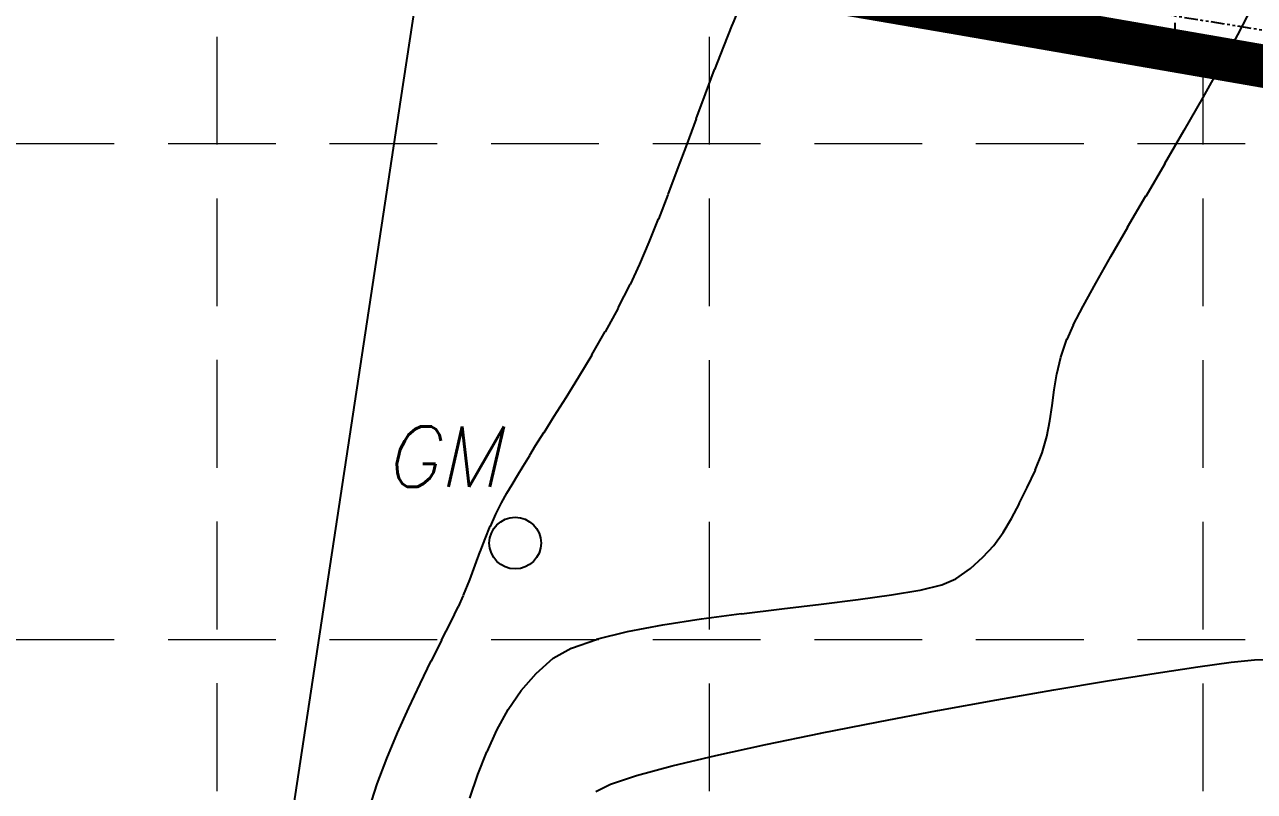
# Model space of a CAD drawing. Header units: inches. Extents: x 6967 to 7890, y 13663 to 15138.
# Drawn here: x 7074.9 to 7132, y 14094.4 to 14130 of the extents above; entities that cross this region are included whole.
import ezdxf
from ezdxf.enums import TextEntityAlignment as Align

# ---------------------------------------------------------------- set-up
doc = ezdxf.new("R2010")
doc.units = ezdxf.units.IN
doc.header["$MEASUREMENT"] = 0
for name, pattern in [('DASHED', [0.75, 0.5, -0.25]), ('HIDDEN', [0.375, 0.25, -0.125]), ('xGWI003pt$0$PHANTOM2', [1.25, 0.625, -0.125, 0.125, -0.125, 0.125, -0.125])]:
    doc.linetypes.add(name, pattern=pattern)
for name, color, linetype in [('EC', 35, 'Continuous'), ('GRID', 254, 'HIDDEN'), ('LIMITS OF DISTURBANCE', 1, 'HIDDEN'), ('PC', 35, 'Continuous'), ('V-ROAD-BACK-P', 2, 'Continuous'), ('xGWI003pt$0$C-BNDY-E', 3, 'xGWI003pt$0$PHANTOM2'), ('xGWI003pt$0$GM', 15, 'Continuous')]:
    doc.layers.add(name, color=color, linetype=linetype)
doc.styles.add('xGWI003pt$0$ROMANS', font='romans.shx', dxfattribs={"oblique": 13, "height": 2.4})

msp = doc.modelspace()

# ---------------------------------------------------------------- linework, layer by layer
at = {"layer": 'EC', "color": 35, "extrusion": (0.92236, -0.386331, 0), "elevation": 1097.097}
msp.add_lwpolyline([(15778.901, 676), (15780.028, 676)], dxfattribs=at)
at = {"layer": 'EC', "color": 35}
for points, elevation in [([(7131.247, 14129.522), (7131.93, 14130.835)], 675), ([(7106.968, 14127.902), (7107.384, 14128.979)], 676), ([(7128.761, 14125.084), (7129.638, 14126.614)], 675), ([(7105.684, 14124.439), (7106.117, 14125.616)], 676), ([(7105.247, 14123.261), (7105.684, 14124.439)], 676), ([(7126.988, 14122.038), (7127.869, 14123.548)], 675), ([(7104.369, 14120.97), (7104.809, 14122.1)], 676), ([(7124.656, 14117.999), (7125.356, 14119.231)], 675), ([(7103.057, 14117.936), (7103.492, 14118.872)], 676), ([(7123.036, 14114.558), (7123.315, 14115.39)], 675), ([(7100.663, 14113.644), (7101.28, 14114.671)], 676), ([(7122.632, 14112.319), (7122.728, 14113.039)], 675), ([(7122.529, 14111.604), (7122.632, 14112.319)], 675), ([(7099.046, 14111.069), (7099.524, 14111.82)], 676), ([(7122.171, 14110.118), (7122.386, 14110.876)], 675), ([(7098.084, 14109.506), (7098.383, 14110.006)], 676), ([(7121.849, 14109.314), (7122.171, 14110.118)], 675), ([(7097.814, 14109.068), (7098.084, 14109.506)], 676), ([(7097.562, 14108.66), (7097.814, 14109.068)], 676), ([(7097.318, 14108.249), (7097.562, 14108.66)], 676), ([(7096.806, 14107.283), (7097.069, 14107.801)], 676), ([(7120.354, 14106.429), (7120.747, 14107.072)], 675), ([(7119.918, 14105.831), (7120.354, 14106.429)], 675), ([(7096.086, 14105.536), (7096.314, 14106.136)], 676), ([(7119.42, 14105.275), (7119.918, 14105.831)], 675), ([(7095.598, 14104.234), (7095.853, 14104.905)], 676), ([(7118.161, 14104.273), (7118.84, 14104.756)], 675), ([(7115.181, 14103.53), (7116.493, 14103.756)], 675), ([(7110.085, 14102.89), (7111.914, 14103.105)], 675), ([(7111.914, 14103.105), (7113.634, 14103.316)], 675), ([(7094.717, 14102.272), (7095.062, 14102.976)], 676), ([(7094.293, 14101.427), (7094.717, 14102.272)], 676), ([(7100.317, 14101.061), (7101.488, 14101.469)], 675), ([(7098.678, 14099.892), (7099.475, 14100.594)], 675), ([(7097.985, 14099.095), (7098.678, 14099.892)], 675), ([(7125.203, 14099.544), (7127.455, 14099.906)], 674), ([(7092.765, 14098.291), (7093.295, 14099.412)], 676), ([(7120.057, 14098.662), (7122.711, 14099.126)], 674), ([(7122.711, 14099.126), (7125.203, 14099.544)], 674), ([(7117.317, 14098.165), (7120.057, 14098.662)], 674), ([(7111.884, 14097.117), (7114.567, 14097.646)], 674), ([(7091.304, 14094.762), (7091.748, 14095.941)], 676), ([(7104.997, 14095.594), (7107.022, 14096.08)], 674), ([(7095.604, 14094.101), (7095.981, 14095.195)], 675)]:
    msp.add_lwpolyline(points, dxfattribs=dict(at, elevation=elevation))
at = {"layer": 'EC', "color": 35, "extrusion": (0.927306, -0.374304, 0), "elevation": 1302.193}
msp.add_lwpolyline([(15762.21, 676), (15763.3, 676)], dxfattribs=at)
at = {"layer": 'EC', "color": 35, "extrusion": (0.878161, -0.478366, 0), "elevation": -496.699}
msp.add_lwpolyline([(15817.721, 675), (15819.336, 675)], dxfattribs=at)
at = {"layer": 'EC', "color": 35, "extrusion": (0.871904, -0.489678, 0), "elevation": -701.132}
msp.add_lwpolyline([(15808.269, 675), (15809.978, 675)], dxfattribs=at)
at = {"layer": 'EC', "color": 35, "extrusion": (0.936205, -0.351455, 0), "elevation": 1688.25}
msp.add_lwpolyline([(15723.186, 676), (15724.39, 676)], dxfattribs=at)
at = {"layer": 'EC', "color": 35, "extrusion": (0.938013, -0.3466, 0), "elevation": 1769.686}
msp.add_lwpolyline([(15712.992, 676), (15714.229, 676)], dxfattribs=at)
at = {"layer": 'EC', "color": 35, "extrusion": (0.864932, -0.501889, 0), "elevation": -923.339}
msp.add_lwpolyline([(15793.308, 675), (15795.084, 675)], dxfattribs=at)
at = {"layer": 'EC', "color": 35, "extrusion": (0.935578, -0.35312, 0), "elevation": 1660.3}
msp.add_lwpolyline([(15721.177, 676), (15722.419, 676)], dxfattribs=at)
at = {"layer": 'EC', "color": 35, "extrusion": (0.863737, -0.503943, 0), "elevation": -960.867}
msp.add_lwpolyline([(15787.642, 675), (15789.321, 675)], dxfattribs=at)
at = {"layer": 'EC', "color": 35, "extrusion": (0.926493, -0.376313, 0), "elevation": 1268.238}
msp.add_lwpolyline([(15755.273, 676), (15756.441, 676)], dxfattribs=at)
at = {"layer": 'EC', "color": 35, "extrusion": (0.865422, -0.501043, 0), "elevation": -907.904}
msp.add_lwpolyline([(15789.208, 675), (15790.776, 675)], dxfattribs=at)
at = {"layer": 'EC', "color": 35, "extrusion": (0.918456, -0.395522, 0), "elevation": 939.917}
msp.add_lwpolyline([(15777.157, 676), (15778.264, 676)], dxfattribs=at)
at = {"layer": 'EC', "color": 35, "extrusion": (0.891019, -0.453966, 0), "elevation": -80.111}
msp.add_lwpolyline([(15802.666, 676), (15803.895, 676)], dxfattribs=at)
at = {"layer": 'EC', "color": 35, "extrusion": (0.876031, -0.482255, 0), "elevation": -567.058}
msp.add_lwpolyline([(15802.48, 675), (15803.704, 675)], dxfattribs=at)
at = {"layer": 'EC', "color": 35, "extrusion": (0.877218, -0.480093, 0), "elevation": -546.952}
msp.add_lwpolyline([(15792.152, 676), (15793.401, 676)], dxfattribs=at)
at = {"layer": 'EC', "color": 35, "extrusion": (0.888294, -0.459275, 0), "elevation": -155.289}
msp.add_lwpolyline([(15810.897, 675), (15811.888, 675)], dxfattribs=at)
at = {"layer": 'EC', "color": 35, "extrusion": (0.866092, -0.499885, 0), "elevation": -905.36}
msp.add_lwpolyline([(15774.424, 676), (15775.663, 676)], dxfattribs=at)
at = {"layer": 'EC', "color": 35, "extrusion": (0.911829, -0.410571, 0), "elevation": 699.88}
msp.add_lwpolyline([(15795.443, 675), (15796.162, 675)], dxfattribs=at)
at = {"layer": 'EC', "color": 35, "extrusion": (0.973065, -0.23053, 0), "elevation": 3677.35}
msp.add_lwpolyline([(15375.659, 675), (15376.459, 675)], dxfattribs=at)
at = {"layer": 'EC', "color": 35, "extrusion": (0.850487, -0.525996, 0), "elevation": -1384.701}
msp.add_lwpolyline([(15737.265, 676), (15738.391, 676)], dxfattribs=at)
at = {"layer": 'EC', "color": 35, "extrusion": (0.98631, -0.1649, 0), "elevation": 4697.973}
msp.add_lwpolyline([(15094.376, 675), (15095.126, 675)], dxfattribs=at)
at = {"layer": 'EC', "color": 35, "extrusion": (0.845812, -0.533481, 0), "elevation": -1523.528}
msp.add_lwpolyline([(15723.408, 676), (15724.432, 676)], dxfattribs=at)
at = {"layer": 'EC', "color": 35, "extrusion": (0.981402, -0.191961, 0), "elevation": 4281.183}
msp.add_lwpolyline([(15215.672, 675), (15216.414, 675)], dxfattribs=at)
at = {"layer": 'EC', "color": 35, "extrusion": (0.845, -0.534766, 0), "elevation": -1547.432}
msp.add_lwpolyline([(15719.459, 676), (15720.184, 676)], dxfattribs=at)
at = {"layer": 'EC', "color": 35, "extrusion": (0.853544, -0.52102, 0), "elevation": -1292.817}
msp.add_lwpolyline([(15741.917, 676), (15742.445, 676)], dxfattribs=at)
at = {"layer": 'EC', "color": 35, "extrusion": (0.90666, -0.421863, 0), "elevation": 504.901}
msp.add_lwpolyline([(15795.903, 675), (15796.789, 675)], dxfattribs=at)
at = {"layer": 'EC', "color": 35, "extrusion": (0.874678, -0.484704, 0), "elevation": -630.461}
msp.add_lwpolyline([(15779.764, 676), (15780.276, 676)], dxfattribs=at)
at = {"layer": 'EC', "color": 35, "extrusion": (0.900066, -0.435754, 0), "elevation": 261.949}
msp.add_lwpolyline([(15800.971, 675), (15801.8, 675)], dxfattribs=at)
at = {"layer": 'EC', "color": 35, "extrusion": (0.883454, -0.468518, 0), "elevation": -318.572}
msp.add_lwpolyline([(15799.146, 675), (15799.931, 675)], dxfattribs=at)
at = {"layer": 'EC', "color": 35, "extrusion": (0.910483, -0.413546, 0), "elevation": 627.52}
msp.add_lwpolyline([(15778.677, 676), (15779.3, 676)], dxfattribs=at)
at = {"layer": 'EC', "color": 35, "extrusion": (0.926617, -0.376007, 0), "elevation": 1271.558}
msp.add_lwpolyline([(15739.247, 676), (15739.872, 676)], dxfattribs=at)
at = {"layer": 'EC', "color": 35, "extrusion": (0.937748, -0.347316, 0), "elevation": 1755.256}
msp.add_lwpolyline([(15691.352, 676), (15692.025, 676)], dxfattribs=at)
at = {"layer": 'EC', "color": 35, "extrusion": (0.666492, -0.745512, 0), "elevation": -5770.624}
msp.add_lwpolyline([(14707.887, 675), (14708.664, 675)], dxfattribs=at)
at = {"layer": 'EC', "color": 35, "extrusion": (0.927175, -0.374628, 0), "elevation": 1295.022}
msp.add_lwpolyline([(15734.53, 676), (15735.306, 676)], dxfattribs=at)
at = {"layer": 'EC', "color": 35, "extrusion": (-0.384009, 0.92333, 0), "elevation": 10289.456}
msp.add_lwpolyline([(-11987.862, 675), (-11988.57, 675)], dxfattribs=at)
at = {"layer": 'EC', "color": 35, "extrusion": (0.234622, -0.972087, 0), "elevation": -12040.384}
msp.add_lwpolyline([(10226.903, 675), (10227.946, 675)], dxfattribs=at)
at = {"layer": 'EC', "color": 35, "extrusion": (0.910158, -0.414261, 0), "elevation": 615.324}
msp.add_lwpolyline([(15775.145, 676), (15775.737, 676)], dxfattribs=at)
at = {"layer": 'EC', "color": 35, "extrusion": (0.137195, -0.990544, 0), "elevation": -12994.005}
msp.add_lwpolyline([(8981.266, 675), (8982.828, 675)], dxfattribs=at)
at = {"layer": 'EC', "color": 35, "extrusion": (0.153138, -0.988205, 0), "elevation": -12847.825}
msp.add_lwpolyline([(9180.334, 675), (9182.138, 675)], dxfattribs=at)
at = {"layer": 'EC', "color": 35, "extrusion": (0.132128, -0.991233, 0), "elevation": -13039.826}
msp.add_lwpolyline([(8907.369, 675), (8909.246, 675)], dxfattribs=at)
at = {"layer": 'EC', "color": 35, "extrusion": (0.120492, -0.992714, 0), "elevation": -13143.43}
msp.add_lwpolyline([(8755.681, 675), (8757.571, 675)], dxfattribs=at)
at = {"layer": 'EC', "color": 35, "extrusion": (0.18691, -0.982377, 0), "elevation": -12525.707}
msp.add_lwpolyline([(9613.517, 675), (9615.187, 675)], dxfattribs=at)
at = {"layer": 'EC', "color": 35, "extrusion": (0.894347, -0.447375, 0), "elevation": 36.138}
msp.add_lwpolyline([(15784.296, 676), (15785.37, 676)], dxfattribs=at)
at = {"layer": 'EC', "color": 35, "extrusion": (0.240543, -0.970639, 0), "elevation": -11979.221}
msp.add_lwpolyline([(10284.981, 675), (10286.462, 675)], dxfattribs=at)
at = {"layer": 'EC', "color": 35, "extrusion": (0.48577, -0.874087, 0), "elevation": -8876.436}
msp.add_lwpolyline([(13055.197, 675), (13056.16, 675)], dxfattribs=at)
at = {"layer": 'EC', "color": 35, "extrusion": (0.89792, -0.440159, 0), "elevation": 163.227}
msp.add_lwpolyline([(15782.32, 676), (15783.493, 676)], dxfattribs=at)
at = {"layer": 'EC', "color": 35, "extrusion": (0.148934, -0.988847, 0), "elevation": -12881.129}
msp.add_lwpolyline([(9147.922, 674), (9149.882, 674)], dxfattribs=at)
at = {"layer": 'EC', "color": 35, "extrusion": (0.134937, -0.990854, 0), "elevation": -13009.216}
msp.add_lwpolyline([(8966.833, 674), (8968.394, 674)], dxfattribs=at)
at = {"layer": 'EC', "color": 35, "extrusion": (0.10817, -0.994132, 0), "elevation": -13246.318}
msp.add_lwpolyline([(8614.34, 674), (8615.425, 674)], dxfattribs=at)
at = {"layer": 'EC', "color": 35, "extrusion": (0.022745, -0.999741, 0), "elevation": -13934.661}
msp.add_lwpolyline([(7450.887, 674), (7451.422, 674)], dxfattribs=at)
at = {"layer": 'EC', "color": 35, "extrusion": (0.82509, -0.565002, 0), "elevation": -2109.537}
msp.add_lwpolyline([(15642.326, 675), (15643.392, 675)], dxfattribs=at)
at = {"layer": 'EC', "color": 35, "extrusion": (0.912263, -0.409606, 0), "elevation": 695.723}
msp.add_lwpolyline([(15765.304, 676), (15766.581, 676)], dxfattribs=at)
at = {"layer": 'EC', "color": 35, "extrusion": (0.875181, -0.483795, 0), "elevation": -609.146}
msp.add_lwpolyline([(15771.086, 675), (15772.173, 675)], dxfattribs=at)
at = {"layer": 'EC', "color": 35, "extrusion": (-0.185427, 0.982658, 0), "elevation": 12533.935}
msp.add_lwpolyline([(-9605.267, 674), (-9608.066, 674)], dxfattribs=at)
at = {"layer": 'EC', "color": 35, "extrusion": (0.922875, -0.385099, 0), "elevation": 1116.466}
msp.add_lwpolyline([(15739.821, 676), (15741.104, 676)], dxfattribs=at)
at = {"layer": 'EC', "color": 35, "extrusion": (0.909254, -0.416241, 0), "elevation": 584.993}
msp.add_lwpolyline([(15770.889, 675), (15772.001, 675)], dxfattribs=at)
at = {"layer": 'EC', "color": 35, "extrusion": (0.202772, -0.979226, 0), "elevation": -12362.169}
msp.add_lwpolyline([(9820.052, 674), (9822.647, 674)], dxfattribs=at)
at = {"layer": 'EC', "color": 35, "extrusion": (0.931553, -0.363605, 0), "elevation": 1485.195}
msp.add_lwpolyline([(15710.559, 675), (15711.695, 675)], dxfattribs=at)
at = {"layer": 'EC', "color": 35, "extrusion": (0.21528, -0.976552, 0), "elevation": -12235.557}
msp.add_lwpolyline([(9974.987, 674), (9977.364, 674)], dxfattribs=at)
at = {"layer": 'EC', "color": 35, "extrusion": (-0.261015, 0.965335, 0), "elevation": 11752.46}
msp.add_lwpolyline([(-10536.144, 674), (-10537.857, 674)], dxfattribs=at)
at = {"layer": 'EC', "color": 35, "extrusion": (0.312759, -0.949833, 0), "elevation": -11166.4}
msp.add_lwpolyline([(11154.096, 674), (11155.365, 674)], dxfattribs=at)
at = {"layer": 'EC', "color": 35, "extrusion": (0.951476, -0.307724, 0), "elevation": 2409.91}
msp.add_lwpolyline([(15591.778, 676), (15592.987, 676)], dxfattribs=at)
at = {"layer": 'EC', "color": 35, "extrusion": (0.441223, -0.897398, 0), "elevation": -9514.97}
msp.add_lwpolyline([(12591.607, 674), (12592.366, 674)], dxfattribs=at)
at = {"layer": 'GRID', "color": 252, "linetype": 'HIDDEN', "lineweight": 0, "ltscale": 20}
for p, q in [((7106.756, 13779.427), (7106.659, 15112.778)), ((7083.963, 13779.43), (7083.599, 15112.6)), ((7129.617, 13779.423), (7129.689, 15112.735)), ((6991.593, 14124.472), (7865.68, 14124.472)), ((6991.593, 14101.47), (7865.68, 14101.47))]:
    msp.add_line(p, q, dxfattribs=at)
at = {"layer": 'LIMITS OF DISTURBANCE', "linetype": 'DASHED', "ltscale": 25, "const_width": 2}
msp.add_lwpolyline([(7626.68, 14301.006), (7537.696, 14305.63), (7486.929, 14312.377), (7396.549, 14337.663), (7372.92, 14344.826), (7341.409, 14355.654), (7272.761, 14383.79), (7321.112, 14493.627), (7084.447, 14614.894), (7078.433, 14602.87), (7300.437, 14489.887), (7255.526, 14390.868), (7231.156, 14402.508, 0.426649), (7192.435, 14387.891), (7143.122, 14290.437, 0.055483), (7100.956, 14177.591), (7091.992, 14135.021), (7118.278, 14130.517), (7275.487, 14103.266), (7373.361, 14083.725), (7470.495, 14064.556), (7646.846, 14024.455)], format="xyb", dxfattribs=at)
at = {"layer": 'PC', "color": 25, "extrusion": (0.999655, 0.026257, 0), "elevation": 7496.893}
for points in [[(13937.857, 675), (13938.029, 675)], [(13937.721, 675), (13937.762, 675)]]:
    msp.add_lwpolyline(points, dxfattribs=at)
at = {"layer": 'PC', "color": 25, "elevation": 675}
msp.add_lwpolyline([(7128.342, 14129.803), (7128.34, 14129.898)], dxfattribs=at)
at = {"layer": 'V-ROAD-BACK-P', "color": 7}
for points in [[(7092.401, 14126.504), (7093.788, 14135.643, -0.07691), (7139.491, 14279.744), (7193.107, 14385.534)], [(7083.656, 14068.884), (7092.401, 14126.504, -0.07691)]]:
    msp.add_lwpolyline(points, format="xyb", dxfattribs=at)
at = {"layer": 'xGWI003pt$0$C-BNDY-E', "color": 253}
msp.add_arc((6024.673, 7268.021), 6950.55, 76.3001428, 81.0668632, dxfattribs=at)
at = {"layer": 'xGWI003pt$0$GM'}
msp.add_circle((7097.707, 14105.934), 1.2, dxfattribs=at)

# ---------------------------------------------------------------- texts
at = {"layer": 'xGWI003pt$0$GM', "style": 'xGWI003pt$0$ROMANS', "oblique": 13}
msp.add_text('GM', height=2.8, dxfattribs=at).set_placement((7094.307, 14108.551), align=Align.CENTER)

doc.saveas('drawing.dxf')
